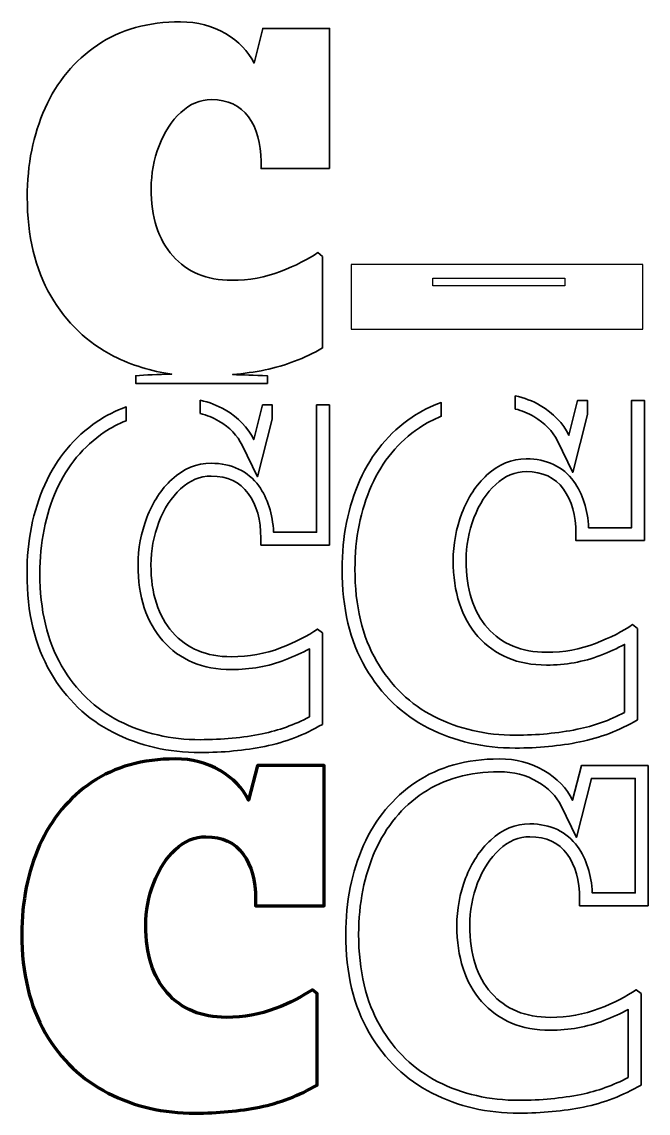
# Model space of a CAD drawing. Header units: inches. Extents: x 0.4 to 17.4, y 2.1 to 31.8.
import ezdxf

# ---------------------------------------------------------------- set-up
doc = ezdxf.new("R2010")
doc.units = ezdxf.units.IN
doc.header["$MEASUREMENT"] = 0
doc.layers.add('Layer 1', color=7, linetype='Continuous')

# ---------------------------------------------------------------- blocks, each defined once
blk = doc.blocks.new('block 2')
at = {"layer": 'Layer 1', "color": 6, "lineweight": 70, "true_color": 0xff00ff}
blk.add_open_spline([(2.747, 2.688), (2.033, 3.051), (1.463, 3.597), (1.036, 4.326), (0.61, 5.056), (0.397, 5.951), (0.397, 7.011), (0.397, 7.904), (0.558, 8.711), (0.881, 9.433), (1.204, 10.154), (1.678, 10.726), (2.304, 11.149), (2.93, 11.571), (3.685, 11.783), (4.57, 11.783), (5.025, 11.783), (5.431, 11.677), (5.79, 11.466), (6.149, 11.254), (6.408, 10.985), (6.567, 10.658), (6.567, 10.658), (6.807, 11.603), (6.807, 11.603), (6.807, 11.603), (8.624, 11.603), (8.624, 11.603), (8.624, 11.603), (8.624, 7.788), (8.624, 7.788), (8.624, 7.788), (6.759, 7.788), (6.759, 7.788), (6.759, 7.788), (6.759, 7.98), (6.759, 7.98), (6.759, 8.474), (6.645, 8.878), (6.418, 9.194), (6.191, 9.508), (5.854, 9.666), (5.407, 9.666), (5.104, 9.666), (4.827, 9.55), (4.576, 9.319), (4.325, 9.088), (4.128, 8.785), (3.984, 8.41), (3.841, 8.035), (3.769, 7.649), (3.769, 7.25), (3.769, 6.469), (3.964, 5.857), (4.355, 5.415), (4.746, 4.972), (5.28, 4.751), (5.957, 4.751), (6.436, 4.751), (6.88, 4.83), (7.291, 4.99), (7.701, 5.149), (8.038, 5.321), (8.301, 5.504), (8.301, 5.504), (8.433, 5.397), (8.433, 5.397), (8.433, 5.397), (8.433, 2.909), (8.433, 2.909), (7.938, 2.622), (7.416, 2.423), (6.866, 2.311), (6.316, 2.2), (5.73, 2.144), (5.108, 2.144), (4.247, 2.144), (3.46, 2.325), (2.747, 2.688)], degree=3, knots=[0, 0, 0, 0, 1, 1, 1, 2, 2, 2, 3, 3, 3, 4, 4, 4, 5, 5, 5, 6, 6, 6, 7, 7, 7, 8, 8, 8, 9, 9, 9, 10, 10, 10, 11, 11, 11, 12, 12, 12, 13, 13, 13, 14, 14, 14, 15, 15, 15, 16, 16, 16, 17, 17, 17, 18, 18, 18, 19, 19, 19, 20, 20, 20, 21, 21, 21, 22, 22, 22, 23, 23, 23, 24, 24, 24, 25, 25, 25, 26, 26, 26, 26], dxfattribs=at)
blk = doc.blocks.new('block 3')
at = {"layer": 'Layer 1', "color": 7, "lineweight": 35, "true_color": 0xffffff}
for points, knots in [([(8.765, 17.602), (8.765, 17.602), (8.765, 21.417), (8.765, 21.417), (8.765, 21.417), (8.415, 21.417), (8.415, 21.417), (8.415, 21.417), (8.415, 21.067), (8.415, 21.067), (8.415, 21.067), (8.415, 20.734), (8.415, 20.734), (8.415, 20.734), (8.415, 17.952), (8.415, 17.952), (8.415, 17.952), (7.246, 17.952), (7.246, 17.952), (7.222, 18.449), (7.087, 18.873), (6.843, 19.212), (6.551, 19.616), (6.103, 19.829), (5.548, 19.829), (5.156, 19.829), (4.797, 19.681), (4.48, 19.39), (4.19, 19.123), (3.961, 18.772), (3.798, 18.349), (3.64, 17.936), (3.56, 17.503), (3.56, 17.064), (3.56, 16.198), (3.787, 15.503), (4.234, 14.996), (4.692, 14.477), (5.319, 14.214), (6.098, 14.214), (6.618, 14.214), (7.109, 14.303), (7.558, 14.477), (7.803, 14.572), (8.025, 14.673), (8.224, 14.778), (8.224, 14.778), (8.224, 12.929), (8.224, 12.929), (7.815, 12.713), (7.383, 12.558), (6.938, 12.468), (6.413, 12.361), (5.845, 12.307), (5.249, 12.307), (4.448, 12.307), (3.706, 12.478), (3.046, 12.813), (2.397, 13.144), (1.87, 13.649), (1.48, 14.316), (1.087, 14.988), (0.888, 15.832), (0.888, 16.824), (0.888, 17.664), (1.04, 18.43), (1.341, 19.103), (1.636, 19.761), (2.073, 20.289), (2.641, 20.672), (2.825, 20.796), (3.024, 20.901), (3.236, 20.985), (3.236, 20.985), (3.236, 21.36), (3.236, 21.36), (2.952, 21.259), (2.689, 21.127), (2.445, 20.962), (1.819, 20.539), (1.345, 19.968), (1.022, 19.246), (0.699, 18.524), (0.538, 17.717), (0.538, 16.824), (0.538, 15.764), (0.751, 14.869), (1.177, 14.14), (1.604, 13.41), (2.174, 12.864), (2.887, 12.501), (3.601, 12.139), (4.388, 11.957), (5.249, 11.957), (5.871, 11.957), (6.457, 12.013), (7.007, 12.125), (7.557, 12.236), (8.079, 12.436), (8.574, 12.723), (8.574, 12.723), (8.574, 15.21), (8.574, 15.21), (8.574, 15.21), (8.442, 15.318), (8.442, 15.318), (8.179, 15.134), (7.842, 14.963), (7.432, 14.803), (7.021, 14.644), (6.577, 14.564), (6.098, 14.564), (5.421, 14.564), (4.886, 14.786), (4.496, 15.228), (4.105, 15.67), (3.91, 16.282), (3.91, 17.064), (3.91, 17.462), (3.982, 17.849), (4.125, 18.224), (4.269, 18.598), (4.466, 18.901), (4.717, 19.132), (4.968, 19.364), (5.245, 19.479), (5.548, 19.479), (5.995, 19.479), (6.332, 19.322), (6.559, 19.007), (6.786, 18.692), (6.9, 18.287), (6.9, 17.793), (6.9, 17.793), (6.9, 17.602), (6.9, 17.602), (6.9, 17.602), (8.765, 17.602), (8.765, 17.602), (8.765, 17.602), (8.765, 17.602), (8.765, 17.602)], [0, 0, 0, 0, 1, 1, 1, 2, 2, 2, 3, 3, 3, 4, 4, 4, 5, 5, 5, 6, 6, 6, 7, 7, 7, 8, 8, 8, 9, 9, 9, 10, 10, 10, 11, 11, 11, 12, 12, 12, 13, 13, 13, 14, 14, 14, 15, 15, 15, 16, 16, 16, 17, 17, 17, 18, 18, 18, 19, 19, 19, 20, 20, 20, 21, 21, 21, 22, 22, 22, 23, 23, 23, 24, 24, 24, 25, 25, 25, 26, 26, 26, 27, 27, 27, 28, 28, 28, 29, 29, 29, 30, 30, 30, 31, 31, 31, 32, 32, 32, 33, 33, 33, 34, 34, 34, 35, 35, 35, 36, 36, 36, 37, 37, 37, 38, 38, 38, 39, 39, 39, 40, 40, 40, 41, 41, 41, 42, 42, 42, 43, 43, 43, 44, 44, 44, 45, 45, 45, 46, 46, 46, 47, 47, 47, 47]), ([(5.25, 21.183), (5.428, 21.139), (5.595, 21.07), (5.753, 20.977), (6.054, 20.8), (6.264, 20.585), (6.394, 20.318), (6.394, 20.318), (6.813, 19.46), (6.813, 19.46), (6.813, 19.46), (7.211, 21.031), (7.211, 21.031), (7.211, 21.031), (7.211, 21.417), (7.211, 21.417), (7.211, 21.417), (6.947, 21.417), (6.947, 21.417), (6.947, 21.417), (6.708, 20.472), (6.708, 20.472), (6.549, 20.799), (6.29, 21.068), (5.931, 21.279), (5.72, 21.403), (5.493, 21.49), (5.25, 21.542), (5.25, 21.542), (5.25, 21.183), (5.25, 21.183), (5.25, 21.183), (5.25, 21.183), (5.25, 21.183)], [0, 0, 0, 0, 1, 1, 1, 2, 2, 2, 3, 3, 3, 4, 4, 4, 5, 5, 5, 6, 6, 6, 7, 7, 7, 8, 8, 8, 9, 9, 9, 10, 10, 10, 11, 11, 11, 11])]:
    blk.add_open_spline(points, degree=3, knots=knots, dxfattribs=at)
blk = doc.blocks.new('block 4')
at = {"layer": 'Layer 1', "color": 7, "lineweight": 35, "true_color": 0xffffff}
for points, knots in [([(11.561, 2.688), (10.847, 3.051), (10.277, 3.597), (9.851, 4.326), (9.424, 5.056), (9.211, 5.951), (9.211, 7.011), (9.211, 7.904), (9.372, 8.711), (9.695, 9.433), (10.018, 10.154), (10.492, 10.726), (11.118, 11.149), (11.744, 11.571), (12.5, 11.783), (13.385, 11.783), (13.839, 11.783), (14.246, 11.677), (14.604, 11.466), (14.963, 11.254), (15.222, 10.985), (15.382, 10.658), (15.382, 10.658), (15.621, 11.603), (15.621, 11.603), (15.621, 11.603), (17.438, 11.603), (17.438, 11.603), (17.438, 11.603), (17.438, 7.788), (17.438, 7.788), (17.438, 7.788), (15.573, 7.788), (15.573, 7.788), (15.573, 7.788), (15.573, 7.98), (15.573, 7.98), (15.573, 8.474), (15.459, 8.878), (15.232, 9.194), (15.005, 9.508), (14.668, 9.666), (14.222, 9.666), (13.919, 9.666), (13.642, 9.55), (13.391, 9.319), (13.139, 9.088), (12.942, 8.785), (12.799, 8.41), (12.655, 8.035), (12.583, 7.649), (12.583, 7.25), (12.583, 6.469), (12.779, 5.857), (13.169, 5.415), (13.56, 4.972), (14.094, 4.751), (14.772, 4.751), (15.25, 4.751), (15.694, 4.83), (16.105, 4.99), (16.516, 5.149), (16.853, 5.321), (17.116, 5.504), (17.116, 5.504), (17.247, 5.397), (17.247, 5.397), (17.247, 5.397), (17.247, 2.909), (17.247, 2.909), (16.753, 2.622), (16.231, 2.423), (15.681, 2.311), (15.131, 2.2), (14.545, 2.144), (13.923, 2.144), (13.062, 2.144), (12.274, 2.325), (11.561, 2.688)], [0, 0, 0, 0, 1, 1, 1, 2, 2, 2, 3, 3, 3, 4, 4, 4, 5, 5, 5, 6, 6, 6, 7, 7, 7, 8, 8, 8, 9, 9, 9, 10, 10, 10, 11, 11, 11, 12, 12, 12, 13, 13, 13, 14, 14, 14, 15, 15, 15, 16, 16, 16, 17, 17, 17, 18, 18, 18, 19, 19, 19, 20, 20, 20, 21, 21, 21, 22, 22, 22, 23, 23, 23, 24, 24, 24, 25, 25, 25, 26, 26, 26, 26]), ([(13.923, 2.494), (13.121, 2.494), (12.38, 2.664), (11.72, 3), (11.07, 3.33), (10.543, 3.836), (10.153, 4.503), (9.76, 5.175), (9.561, 6.019), (9.561, 7.011), (9.561, 7.85), (9.714, 8.617), (10.015, 9.29), (10.309, 9.947), (10.746, 10.475), (11.314, 10.859), (11.878, 11.239), (12.575, 11.433), (13.385, 11.433), (13.779, 11.433), (14.12, 11.345), (14.427, 11.164), (14.728, 10.987), (14.937, 10.771), (15.067, 10.505), (15.067, 10.505), (15.486, 9.646), (15.486, 9.646), (15.486, 9.646), (15.893, 11.253), (15.893, 11.253), (15.893, 11.253), (17.089, 11.253), (17.089, 11.253), (17.089, 11.253), (17.089, 8.138), (17.089, 8.138), (17.089, 8.138), (15.919, 8.138), (15.919, 8.138), (15.896, 8.636), (15.76, 9.059), (15.516, 9.398), (15.224, 9.802), (14.777, 10.016), (14.222, 10.016), (13.83, 10.016), (13.47, 9.868), (13.154, 9.577), (12.863, 9.309), (12.634, 8.959), (12.472, 8.535), (12.314, 8.122), (12.233, 7.69), (12.233, 7.25), (12.233, 6.385), (12.46, 5.689), (12.907, 5.183), (13.365, 4.664), (13.992, 4.401), (14.772, 4.401), (15.292, 4.401), (15.783, 4.489), (16.232, 4.664), (16.476, 4.759), (16.699, 4.859), (16.897, 4.964), (16.897, 4.964), (16.897, 3.115), (16.897, 3.115), (16.489, 2.9), (16.057, 2.745), (15.611, 2.654), (15.086, 2.548), (14.518, 2.494), (13.923, 2.494)], [0, 0, 0, 0, 1, 1, 1, 2, 2, 2, 3, 3, 3, 4, 4, 4, 5, 5, 5, 6, 6, 6, 7, 7, 7, 8, 8, 8, 9, 9, 9, 10, 10, 10, 11, 11, 11, 12, 12, 12, 13, 13, 13, 14, 14, 14, 15, 15, 15, 16, 16, 16, 17, 17, 17, 18, 18, 18, 19, 19, 19, 20, 20, 20, 21, 21, 21, 22, 22, 22, 23, 23, 23, 24, 24, 24, 25, 25, 25, 25])]:
    blk.add_open_spline(points, degree=3, knots=knots, dxfattribs=at)
blk = doc.blocks.new('block 5')
at = {"layer": 'Layer 1', "color": 7, "lineweight": 35, "true_color": 0xffffff}
for points, knots in [([(17.338, 17.723), (17.338, 17.723), (17.338, 21.538), (17.338, 21.538), (17.338, 21.538), (16.988, 21.538), (16.988, 21.538), (16.988, 21.538), (16.988, 21.188), (16.988, 21.188), (16.988, 21.188), (16.988, 20.855), (16.988, 20.855), (16.988, 20.855), (16.988, 18.073), (16.988, 18.073), (16.988, 18.073), (15.819, 18.073), (15.819, 18.073), (15.795, 18.571), (15.66, 18.994), (15.415, 19.333), (15.124, 19.737), (14.676, 19.951), (14.121, 19.951), (13.729, 19.951), (13.37, 19.803), (13.053, 19.511), (12.763, 19.244), (12.533, 18.894), (12.371, 18.47), (12.213, 18.057), (12.133, 17.625), (12.133, 17.185), (12.133, 16.32), (12.359, 15.624), (12.806, 15.118), (13.264, 14.599), (13.892, 14.336), (14.671, 14.336), (15.191, 14.336), (15.682, 14.424), (16.131, 14.599), (16.376, 14.694), (16.598, 14.794), (16.797, 14.899), (16.797, 14.899), (16.797, 13.05), (16.797, 13.05), (16.388, 12.834), (15.956, 12.68), (15.51, 12.589), (14.985, 12.483), (14.417, 12.429), (13.822, 12.429), (13.02, 12.429), (12.279, 12.599), (11.619, 12.935), (10.969, 13.265), (10.442, 13.771), (10.052, 14.438), (9.66, 15.11), (9.46, 15.953), (9.46, 16.946), (9.46, 17.785), (9.613, 18.552), (9.914, 19.225), (10.208, 19.882), (10.646, 20.41), (11.214, 20.794), (11.398, 20.918), (11.596, 21.022), (11.808, 21.106), (11.808, 21.106), (11.808, 21.481), (11.808, 21.481), (11.525, 21.381), (11.262, 21.248), (11.018, 21.084), (10.392, 20.661), (9.918, 20.089), (9.595, 19.368), (9.272, 18.646), (9.11, 17.839), (9.11, 16.946), (9.11, 15.886), (9.324, 14.991), (9.75, 14.261), (10.177, 13.532), (10.747, 12.986), (11.46, 12.623), (12.174, 12.26), (12.961, 12.079), (13.822, 12.079), (14.444, 12.079), (15.03, 12.135), (15.58, 12.246), (16.13, 12.358), (16.652, 12.557), (17.147, 12.844), (17.147, 12.844), (17.147, 15.332), (17.147, 15.332), (17.147, 15.332), (17.015, 15.439), (17.015, 15.439), (16.752, 15.256), (16.415, 15.084), (16.004, 14.925), (15.594, 14.765), (15.149, 14.686), (14.671, 14.686), (13.993, 14.686), (13.459, 14.907), (13.069, 15.349), (12.678, 15.792), (12.483, 16.404), (12.483, 17.185), (12.483, 17.584), (12.554, 17.97), (12.698, 18.345), (12.841, 18.72), (13.039, 19.023), (13.29, 19.254), (13.541, 19.485), (13.818, 19.601), (14.121, 19.601), (14.567, 19.601), (14.904, 19.443), (15.132, 19.128), (15.359, 18.813), (15.472, 18.409), (15.472, 17.915), (15.472, 17.915), (15.472, 17.723), (15.472, 17.723), (15.472, 17.723), (17.338, 17.723), (17.338, 17.723), (17.338, 17.723), (17.338, 17.723), (17.338, 17.723), (17.338, 17.723), (17.338, 17.723), (17.338, 17.723)], [0, 0, 0, 0, 1, 1, 1, 2, 2, 2, 3, 3, 3, 4, 4, 4, 5, 5, 5, 6, 6, 6, 7, 7, 7, 8, 8, 8, 9, 9, 9, 10, 10, 10, 11, 11, 11, 12, 12, 12, 13, 13, 13, 14, 14, 14, 15, 15, 15, 16, 16, 16, 17, 17, 17, 18, 18, 18, 19, 19, 19, 20, 20, 20, 21, 21, 21, 22, 22, 22, 23, 23, 23, 24, 24, 24, 25, 25, 25, 26, 26, 26, 27, 27, 27, 28, 28, 28, 29, 29, 29, 30, 30, 30, 31, 31, 31, 32, 32, 32, 33, 33, 33, 34, 34, 34, 35, 35, 35, 36, 36, 36, 37, 37, 37, 38, 38, 38, 39, 39, 39, 40, 40, 40, 41, 41, 41, 42, 42, 42, 43, 43, 43, 44, 44, 44, 45, 45, 45, 46, 46, 46, 47, 47, 47, 48, 48, 48, 48]), ([(13.823, 21.305), (14.001, 21.26), (14.168, 21.192), (14.326, 21.099), (14.627, 20.922), (14.836, 20.706), (14.967, 20.44), (14.967, 20.44), (15.386, 19.581), (15.386, 19.581), (15.386, 19.581), (15.784, 21.152), (15.784, 21.152), (15.784, 21.152), (15.784, 21.538), (15.784, 21.538), (15.784, 21.538), (15.52, 21.538), (15.52, 21.538), (15.52, 21.538), (15.281, 20.593), (15.281, 20.593), (15.121, 20.92), (14.862, 21.189), (14.504, 21.401), (14.293, 21.524), (14.066, 21.612), (13.823, 21.663), (13.823, 21.663), (13.823, 21.305), (13.823, 21.305), (13.823, 21.305), (13.823, 21.305), (13.823, 21.305)], [0, 0, 0, 0, 1, 1, 1, 2, 2, 2, 3, 3, 3, 4, 4, 4, 5, 5, 5, 6, 6, 6, 7, 7, 7, 8, 8, 8, 9, 9, 9, 10, 10, 10, 11, 11, 11, 11])]:
    blk.add_open_spline(points, degree=3, knots=knots, dxfattribs=at)

msp = doc.modelspace()

# ---------------------------------------------------------------- linework, layer by layer
at = {"layer": 'Layer 1', "color": 7, "lineweight": 30, "true_color": 0xffffff}
for points in [[(9.356, 25.233), (9.356, 23.476), (17.294, 23.476), (17.294, 25.233), (9.356, 25.233)], [(15.167, 24.656), (11.581, 24.656), (11.581, 24.866), (15.167, 24.866), (15.167, 24.656)]]:
    msp.add_lwpolyline(points, dxfattribs=at)
at = {"layer": 'Layer 1', "color": 7, "lineweight": 35, "true_color": 0xffffff}
msp.add_open_spline([(8.772, 27.846), (8.772, 27.846), (8.772, 31.661), (8.772, 31.661), (8.772, 31.661), (6.954, 31.661), (6.954, 31.661), (6.954, 31.661), (6.715, 30.716), (6.715, 30.716), (6.555, 31.043), (6.296, 31.312), (5.938, 31.523), (5.579, 31.735), (5.172, 31.84), (4.718, 31.84), (3.833, 31.84), (3.077, 31.629), (2.452, 31.207), (1.826, 30.784), (1.351, 30.212), (1.029, 29.49), (0.706, 28.769), (0.544, 27.962), (0.544, 27.069), (0.544, 26.008), (0.757, 25.114), (1.184, 24.384), (1.61, 23.655), (2.18, 23.109), (2.894, 22.746), (3.386, 22.496), (3.912, 22.332), (4.474, 22.254), (4.474, 22.254), (4.474, 22.254), (4.474, 22.254), (4.093, 22.246), (3.762, 22.229), (3.495, 22.212), (3.495, 22.142), (3.495, 22.072), (3.495, 22.002), (3.495, 22.002), (7.08, 22.002), (7.08, 22.002), (7.08, 22.002), (7.08, 22.212), (7.08, 22.212), (6.721, 22.225), (6.402, 22.234), (6.132, 22.241), (6.435, 22.269), (6.729, 22.311), (7.014, 22.369), (7.564, 22.481), (8.086, 22.68), (8.58, 22.967), (8.58, 22.967), (8.58, 25.454), (8.58, 25.454), (8.58, 25.454), (8.449, 25.562), (8.449, 25.562), (8.186, 25.379), (7.849, 25.207), (7.438, 25.048), (7.028, 24.888), (6.583, 24.809), (6.105, 24.809), (5.427, 24.809), (4.893, 25.03), (4.502, 25.472), (4.112, 25.915), (3.916, 26.527), (3.916, 27.308), (3.916, 27.707), (3.988, 28.093), (4.132, 28.468), (4.275, 28.843), (4.473, 29.146), (4.724, 29.377), (4.975, 29.608), (5.252, 29.724), (5.555, 29.724), (6.001, 29.724), (6.338, 29.566), (6.565, 29.251), (6.793, 28.936), (6.906, 28.532), (6.906, 28.038), (6.906, 28.038), (6.906, 27.846), (6.906, 27.846), (6.906, 27.846), (8.772, 27.846), (8.772, 27.846), (8.772, 27.846), (8.772, 27.846), (8.772, 27.846)], degree=3, knots=[0, 0, 0, 0, 1, 1, 1, 2, 2, 2, 3, 3, 3, 4, 4, 4, 5, 5, 5, 6, 6, 6, 7, 7, 7, 8, 8, 8, 9, 9, 9, 10, 10, 10, 11, 11, 11, 12, 12, 12, 13, 13, 13, 14, 14, 14, 15, 15, 15, 16, 16, 16, 17, 17, 17, 18, 18, 18, 19, 19, 19, 20, 20, 20, 21, 21, 21, 22, 22, 22, 23, 23, 23, 24, 24, 24, 25, 25, 25, 26, 26, 26, 27, 27, 27, 28, 28, 28, 29, 29, 29, 30, 30, 30, 31, 31, 31, 32, 32, 32, 33, 33, 33, 33], dxfattribs=at)

# ---------------------------------------------------------------- block references
at = {"layer": 'Layer 1'}
for name in ['block 3', 'block 5', 'block 2', 'block 4']:
    msp.add_blockref(name, (0, 0), dxfattribs=at)

doc.saveas('drawing.dxf')
